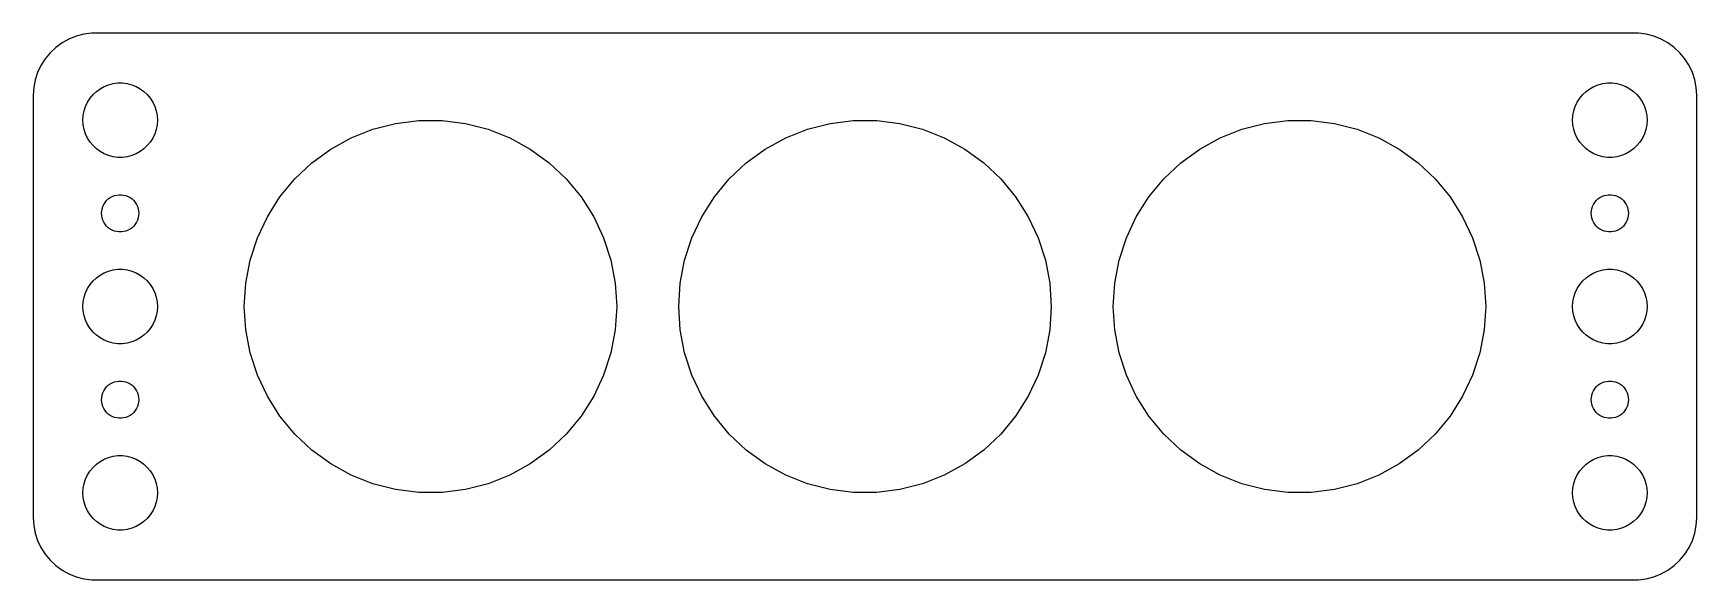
# Model space of a CAD drawing. Header units: metres. Extents: x -67 to 67, y 32 to 76.
import ezdxf

# ---------------------------------------------------------------- set-up
doc = ezdxf.new("R2010")
doc.units = ezdxf.units.M

msp = doc.modelspace()

# ---------------------------------------------------------------- linework, layer by layer
for p, q in [((-64.6791, 75.2216), (-65.1871, 74.8526)), ((-64.1289, 75.5241), (-64.6791, 75.2216)), ((-63.5451, 75.7553), (-64.1289, 75.5241)), ((-62.9369, 75.9114), (-63.5451, 75.7553)), ((-62.3139, 75.9901), (-62.9369, 75.9114)), ((62.3139, 75.9901), (-62.3139, 75.9901)), ((62.9369, 75.9114), (62.3139, 75.9901)), ((63.5451, 75.7553), (62.9369, 75.9114)), ((64.1289, 75.5241), (63.5451, 75.7553)), ((64.6791, 75.2216), (64.1289, 75.5241)), ((65.1871, 74.8526), (64.6791, 75.2216)), ((-66.0451, 73.9389), (-66.3815, 73.4088)), ((-65.6448, 74.4227), (-66.0451, 73.9389)), ((-65.1871, 74.8526), (-65.6448, 74.4227)), ((65.6448, 74.4227), (65.1871, 74.8526)), ((66.0451, 73.9389), (65.6448, 74.4227)), ((66.3815, 73.4088), (66.0451, 73.9389)), ((-66.6489, 72.8406), (-66.8429, 72.2434)), ((-66.3815, 73.4088), (-66.6489, 72.8406)), ((66.6489, 72.8406), (66.3815, 73.4088)), ((66.8429, 72.2434), (66.6489, 72.8406)), ((-66.9606, 71.6267), (-67, 71)), ((-66.8429, 72.2434), (-66.9606, 71.6267)), ((-62.427, 70.7634), (-62.1869, 71.0536)), ((-62.1869, 71.0536), (-61.9123, 71.3115)), ((-61.9123, 71.3115), (-61.6075, 71.533)), ((-61.6075, 71.533), (-61.2773, 71.7145)), ((-61.2773, 71.7145), (-60.927, 71.8532)), ((-60.927, 71.8532), (-60.5621, 71.9469)), ((-60.5621, 71.9469), (-60.1884, 71.9941)), ((-60.1884, 71.9941), (-59.8116, 71.9941)), ((-59.8116, 71.9941), (-59.4379, 71.9469)), ((-59.4379, 71.9469), (-59.0729, 71.8532)), ((-59.0729, 71.8532), (-58.7227, 71.7145)), ((-58.7227, 71.7145), (-58.3925, 71.533)), ((-58.3925, 71.533), (-58.0877, 71.3115)), ((-58.0877, 71.3115), (-57.8131, 71.0536)), ((-57.8131, 71.0536), (-57.5729, 70.7634)), ((57.5729, 70.7634), (57.8131, 71.0536)), ((57.8131, 71.0536), (58.0877, 71.3115)), ((58.0877, 71.3115), (58.3925, 71.533)), ((58.3925, 71.533), (58.7227, 71.7145)), ((58.7227, 71.7145), (59.0729, 71.8532)), ((59.0729, 71.8532), (59.4379, 71.9469)), ((59.4379, 71.9469), (59.8116, 71.9941)), ((59.8116, 71.9941), (60.1884, 71.9941)), ((60.1884, 71.9941), (60.5621, 71.9469)), ((60.5621, 71.9469), (60.927, 71.8532)), ((60.927, 71.8532), (61.2773, 71.7145)), ((61.2773, 71.7145), (61.6075, 71.533)), ((61.6075, 71.533), (61.9123, 71.3115)), ((61.9123, 71.3115), (62.1869, 71.0536)), ((62.1869, 71.0536), (62.427, 70.7634)), ((66.9606, 71.6267), (66.8429, 72.2434)), ((67, 71), (66.9606, 71.6267)), ((-67, 71), (-67, 37)), ((-62.9763, 69.376), (-62.9057, 69.7461)), ((-62.9057, 69.7461), (-62.7893, 70.1044)), ((-62.7893, 70.1044), (-62.6289, 70.4453)), ((-62.6289, 70.4453), (-62.427, 70.7634)), ((-57.5729, 70.7634), (-57.3711, 70.4453)), ((-57.3711, 70.4453), (-57.2107, 70.1044)), ((-57.2107, 70.1044), (-57.0942, 69.7461)), ((-57.0942, 69.7461), (-57.0237, 69.376)), ((57.0237, 69.376), (57.0942, 69.7461)), ((57.0942, 69.7461), (57.2107, 70.1044)), ((57.2107, 70.1044), (57.3711, 70.4453)), ((57.3711, 70.4453), (57.5729, 70.7634)), ((62.427, 70.7634), (62.6289, 70.4453)), ((62.6289, 70.4453), (62.7893, 70.1044)), ((62.7893, 70.1044), (62.9057, 69.7461)), ((62.9057, 69.7461), (62.9763, 69.376)), ((67, 37), (67, 71)), ((-63, 69), (-62.9763, 69.376)), ((-62.9763, 68.624), (-63, 69)), ((-62.9057, 68.2539), (-62.9763, 68.624)), ((-57.0237, 68.624), (-57.0942, 68.2539)), ((-57.0237, 69.376), (-57, 69)), ((-57, 69), (-57.0237, 68.624)), ((-39.6353, 68.2658), (-37.8107, 68.7343)), ((-37.8107, 68.7343), (-35.9418, 68.9704)), ((-35.9418, 68.9704), (-34.0581, 68.9704)), ((-34.0581, 68.9704), (-32.1893, 68.7343)), ((-32.1893, 68.7343), (-30.3647, 68.2658)), ((-4.6353, 68.2658), (-2.8107, 68.7343)), ((-2.8107, 68.7343), (-0.9418, 68.9704)), ((-0.9418, 68.9704), (0.9418, 68.9704)), ((0.9418, 68.9704), (2.8107, 68.7343)), ((2.8107, 68.7343), (4.6353, 68.2658)), ((30.3647, 68.2658), (32.1893, 68.7343)), ((32.1893, 68.7343), (34.0581, 68.9704)), ((34.0581, 68.9704), (35.9418, 68.9704)), ((35.9418, 68.9704), (37.8107, 68.7343)), ((37.8107, 68.7343), (39.6353, 68.2658)), ((57, 69), (57.0237, 69.376)), ((57.0237, 68.624), (57, 69)), ((57.0942, 68.2539), (57.0237, 68.624)), ((62.9763, 68.624), (62.9057, 68.2539)), ((62.9763, 69.376), (63, 69)), ((63, 69), (62.9763, 68.624)), ((-62.7893, 67.8956), (-62.9057, 68.2539)), ((-62.6289, 67.5547), (-62.7893, 67.8956)), ((-62.427, 67.2366), (-62.6289, 67.5547)), ((-62.1869, 66.9464), (-62.427, 67.2366)), ((-57.5729, 67.2366), (-57.8131, 66.9464)), ((-57.3711, 67.5547), (-57.5729, 67.2366)), ((-57.2107, 67.8956), (-57.3711, 67.5547)), ((-57.0942, 68.2539), (-57.2107, 67.8956)), ((-43.0374, 66.6649), (-41.3867, 67.5724)), ((-41.3867, 67.5724), (-39.6353, 68.2658)), ((-30.3647, 68.2658), (-28.6133, 67.5724)), ((-28.6133, 67.5724), (-26.9626, 66.6649)), ((-8.0374, 66.6649), (-6.3867, 67.5724)), ((-6.3867, 67.5724), (-4.6353, 68.2658)), ((4.6353, 68.2658), (6.3867, 67.5724)), ((6.3867, 67.5724), (8.0374, 66.6649)), ((26.9626, 66.6649), (28.6133, 67.5724)), ((28.6133, 67.5724), (30.3647, 68.2658)), ((39.6353, 68.2658), (41.3867, 67.5724)), ((41.3867, 67.5724), (43.0374, 66.6649)), ((57.2107, 67.8956), (57.0942, 68.2539)), ((57.3711, 67.5547), (57.2107, 67.8956)), ((57.5729, 67.2366), (57.3711, 67.5547)), ((57.8131, 66.9464), (57.5729, 67.2366)), ((62.427, 67.2366), (62.1869, 66.9464)), ((62.6289, 67.5547), (62.427, 67.2366)), ((62.7893, 67.8956), (62.6289, 67.5547)), ((62.9057, 68.2539), (62.7893, 67.8956)), ((-61.9123, 66.6884), (-62.1869, 66.9464)), ((-61.6075, 66.467), (-61.9123, 66.6884)), ((-61.2773, 66.2855), (-61.6075, 66.467)), ((-60.927, 66.1468), (-61.2773, 66.2855)), ((-60.5621, 66.0531), (-60.927, 66.1468)), ((-60.1884, 66.0059), (-60.5621, 66.0531)), ((-59.8116, 66.0059), (-60.1884, 66.0059)), ((-59.4379, 66.0531), (-59.8116, 66.0059)), ((-59.0729, 66.1468), (-59.4379, 66.0531)), ((-58.7227, 66.2855), (-59.0729, 66.1468)), ((-58.3925, 66.467), (-58.7227, 66.2855)), ((-58.0877, 66.6884), (-58.3925, 66.467)), ((-57.8131, 66.9464), (-58.0877, 66.6884)), ((-44.5614, 65.5577), (-43.0374, 66.6649)), ((-26.9626, 66.6649), (-25.4386, 65.5577)), ((-9.5614, 65.5577), (-8.0374, 66.6649)), ((8.0374, 66.6649), (9.5614, 65.5577)), ((25.4386, 65.5577), (26.9626, 66.6649)), ((43.0374, 66.6649), (44.5614, 65.5577)), ((58.0877, 66.6884), (57.8131, 66.9464)), ((58.3925, 66.467), (58.0877, 66.6884)), ((58.7227, 66.2855), (58.3925, 66.467)), ((59.0729, 66.1468), (58.7227, 66.2855)), ((59.4379, 66.0531), (59.0729, 66.1468)), ((59.8116, 66.0059), (59.4379, 66.0531)), ((60.1884, 66.0059), (59.8116, 66.0059)), ((60.5621, 66.0531), (60.1884, 66.0059)), ((60.927, 66.1468), (60.5621, 66.0531)), ((61.2773, 66.2855), (60.927, 66.1468)), ((61.6075, 66.467), (61.2773, 66.2855)), ((61.9123, 66.6884), (61.6075, 66.467)), ((62.1869, 66.9464), (61.9123, 66.6884)), ((-45.9345, 64.2682), (-44.5614, 65.5577)), ((-25.4386, 65.5577), (-24.0655, 64.2682)), ((-10.9345, 64.2682), (-9.5614, 65.5577)), ((9.5614, 65.5577), (10.9345, 64.2682)), ((24.0655, 64.2682), (25.4386, 65.5577)), ((44.5614, 65.5577), (45.9345, 64.2682)), ((-60.2811, 62.9734), (-60.0942, 62.997)), ((-60.0942, 62.997), (-59.9058, 62.997)), ((-59.9058, 62.997), (-59.7189, 62.9734)), ((-47.1353, 62.8168), (-45.9345, 64.2682)), ((-24.0655, 64.2682), (-22.8647, 62.8168)), ((-12.1353, 62.8168), (-10.9345, 64.2682)), ((10.9345, 64.2682), (12.1353, 62.8168)), ((22.8647, 62.8168), (24.0655, 64.2682)), ((45.9345, 64.2682), (47.1353, 62.8168)), ((59.7189, 62.9734), (59.9058, 62.997)), ((59.9058, 62.997), (60.0942, 62.997)), ((60.0942, 62.997), (60.2811, 62.9734)), ((-61.5, 61.5), (-61.4882, 61.688)), ((-61.4882, 61.688), (-61.4529, 61.873)), ((-61.4529, 61.873), (-61.3947, 62.0522)), ((-61.3947, 62.0522), (-61.3145, 62.2226)), ((-61.3145, 62.2226), (-61.2135, 62.3817)), ((-61.2135, 62.3817), (-61.0934, 62.5268)), ((-61.0934, 62.5268), (-60.9561, 62.6558)), ((-60.9561, 62.6558), (-60.8037, 62.7665)), ((-60.8037, 62.7665), (-60.6387, 62.8572)), ((-60.6387, 62.8572), (-60.4635, 62.9266)), ((-60.4635, 62.9266), (-60.2811, 62.9734)), ((-59.7189, 62.9734), (-59.5365, 62.9266)), ((-59.5365, 62.9266), (-59.3613, 62.8572)), ((-59.3613, 62.8572), (-59.1963, 62.7665)), ((-59.1963, 62.7665), (-59.0439, 62.6558)), ((-59.0439, 62.6558), (-58.9065, 62.5268)), ((-58.9065, 62.5268), (-58.7865, 62.3817)), ((-58.7865, 62.3817), (-58.6855, 62.2226)), ((-58.6855, 62.2226), (-58.6053, 62.0522)), ((-58.6053, 62.0522), (-58.5471, 61.873)), ((-58.5471, 61.873), (-58.5118, 61.688)), ((-58.5118, 61.688), (-58.5, 61.5)), ((-48.1446, 61.2263), (-47.1353, 62.8168)), ((-22.8647, 62.8168), (-21.8554, 61.2263)), ((-13.1446, 61.2263), (-12.1353, 62.8168)), ((12.1353, 62.8168), (13.1446, 61.2263)), ((21.8554, 61.2263), (22.8647, 62.8168)), ((47.1353, 62.8168), (48.1446, 61.2263)), ((58.5, 61.5), (58.5118, 61.688)), ((58.5118, 61.688), (58.5471, 61.873)), ((58.5471, 61.873), (58.6053, 62.0522)), ((58.6053, 62.0522), (58.6855, 62.2226)), ((58.6855, 62.2226), (58.7865, 62.3817)), ((58.7865, 62.3817), (58.9065, 62.5268)), ((58.9065, 62.5268), (59.0439, 62.6558)), ((59.0439, 62.6558), (59.1963, 62.7665)), ((59.1963, 62.7665), (59.3613, 62.8572)), ((59.3613, 62.8572), (59.5365, 62.9266)), ((59.5365, 62.9266), (59.7189, 62.9734)), ((60.2811, 62.9734), (60.4635, 62.9266)), ((60.4635, 62.9266), (60.6387, 62.8572)), ((60.6387, 62.8572), (60.8037, 62.7665)), ((60.8037, 62.7665), (60.9561, 62.6558)), ((60.9561, 62.6558), (61.0934, 62.5268)), ((61.0934, 62.5268), (61.2135, 62.3817)), ((61.2135, 62.3817), (61.3145, 62.2226)), ((61.3145, 62.2226), (61.3947, 62.0522)), ((61.3947, 62.0522), (61.4529, 61.873)), ((61.4529, 61.873), (61.4882, 61.688)), ((61.4882, 61.688), (61.5, 61.5)), ((-61.4882, 61.312), (-61.5, 61.5)), ((-61.4529, 61.127), (-61.4882, 61.312)), ((-61.3947, 60.9478), (-61.4529, 61.127)), ((-61.3145, 60.7774), (-61.3947, 60.9478)), ((-61.2135, 60.6183), (-61.3145, 60.7774)), ((-61.0934, 60.4732), (-61.2135, 60.6183)), ((-60.9561, 60.3442), (-61.0934, 60.4732)), ((-60.8037, 60.2335), (-60.9561, 60.3442)), ((-59.0439, 60.3442), (-59.1963, 60.2335)), ((-58.9065, 60.4732), (-59.0439, 60.3442)), ((-58.7865, 60.6183), (-58.9065, 60.4732)), ((-58.6855, 60.7774), (-58.7865, 60.6183)), ((-58.6053, 60.9478), (-58.6855, 60.7774)), ((-58.5471, 61.127), (-58.6053, 60.9478)), ((-58.5118, 61.312), (-58.5471, 61.127)), ((-58.5, 61.5), (-58.5118, 61.312)), ((-48.9466, 59.5219), (-48.1446, 61.2263)), ((-21.8554, 61.2263), (-21.0533, 59.5219)), ((-13.9466, 59.5219), (-13.1446, 61.2263)), ((13.1446, 61.2263), (13.9466, 59.5219)), ((21.0533, 59.5219), (21.8554, 61.2263)), ((48.1446, 61.2263), (48.9466, 59.5219)), ((58.5118, 61.312), (58.5, 61.5)), ((58.5471, 61.127), (58.5118, 61.312)), ((58.6053, 60.9478), (58.5471, 61.127)), ((58.6855, 60.7774), (58.6053, 60.9478)), ((58.7865, 60.6183), (58.6855, 60.7774)), ((58.9065, 60.4732), (58.7865, 60.6183)), ((59.0439, 60.3442), (58.9065, 60.4732)), ((59.1963, 60.2335), (59.0439, 60.3442)), ((60.9561, 60.3442), (60.8037, 60.2335)), ((61.0934, 60.4732), (60.9561, 60.3442)), ((61.2135, 60.6183), (61.0934, 60.4732)), ((61.3145, 60.7774), (61.2135, 60.6183)), ((61.3947, 60.9478), (61.3145, 60.7774)), ((61.4529, 61.127), (61.3947, 60.9478)), ((61.4882, 61.312), (61.4529, 61.127)), ((61.5, 61.5), (61.4882, 61.312)), ((-60.6387, 60.1427), (-60.8037, 60.2335)), ((-60.4635, 60.0734), (-60.6387, 60.1427)), ((-60.2811, 60.0266), (-60.4635, 60.0734)), ((-60.0942, 60.0029), (-60.2811, 60.0266)), ((-59.9058, 60.0029), (-60.0942, 60.0029)), ((-59.7189, 60.0266), (-59.9058, 60.0029)), ((-59.5365, 60.0734), (-59.7189, 60.0266)), ((-59.3613, 60.1427), (-59.5365, 60.0734)), ((-59.1963, 60.2335), (-59.3613, 60.1427)), ((-49.5287, 57.7303), (-48.9466, 59.5219)), ((-21.0533, 59.5219), (-20.4713, 57.7303)), ((-14.5287, 57.7303), (-13.9466, 59.5219)), ((13.9466, 59.5219), (14.5287, 57.7303)), ((20.4713, 57.7303), (21.0533, 59.5219)), ((48.9466, 59.5219), (49.5287, 57.7303)), ((59.3613, 60.1427), (59.1963, 60.2335)), ((59.5365, 60.0734), (59.3613, 60.1427)), ((59.7189, 60.0266), (59.5365, 60.0734)), ((59.9058, 60.0029), (59.7189, 60.0266)), ((60.0942, 60.0029), (59.9058, 60.0029)), ((60.2811, 60.0266), (60.0942, 60.0029)), ((60.4635, 60.0734), (60.2811, 60.0266)), ((60.6387, 60.1427), (60.4635, 60.0734)), ((60.8037, 60.2335), (60.6387, 60.1427)), ((-49.8817, 55.88), (-49.5287, 57.7303)), ((-20.4713, 57.7303), (-20.1183, 55.88)), ((-14.8817, 55.88), (-14.5287, 57.7303)), ((14.5287, 57.7303), (14.8817, 55.88)), ((20.1183, 55.88), (20.4713, 57.7303)), ((49.5287, 57.7303), (49.8817, 55.88)), ((-62.1869, 56.0536), (-61.9123, 56.3115)), ((-61.9123, 56.3115), (-61.6075, 56.533)), ((-61.6075, 56.533), (-61.2773, 56.7145)), ((-61.2773, 56.7145), (-60.927, 56.8532)), ((-60.927, 56.8532), (-60.5621, 56.9469)), ((-60.5621, 56.9469), (-60.1884, 56.9941)), ((-60.1884, 56.9941), (-59.8116, 56.9941)), ((-59.8116, 56.9941), (-59.4379, 56.9469)), ((-59.4379, 56.9469), (-59.0729, 56.8532)), ((-59.0729, 56.8532), (-58.7227, 56.7145)), ((-58.7227, 56.7145), (-58.3925, 56.533)), ((-58.3925, 56.533), (-58.0877, 56.3115)), ((-58.0877, 56.3115), (-57.8131, 56.0536)), ((57.8131, 56.0536), (58.0877, 56.3115)), ((58.0877, 56.3115), (58.3925, 56.533)), ((58.3925, 56.533), (58.7227, 56.7145)), ((58.7227, 56.7145), (59.0729, 56.8532)), ((59.0729, 56.8532), (59.4379, 56.9469)), ((59.4379, 56.9469), (59.8116, 56.9941)), ((59.8116, 56.9941), (60.1884, 56.9941)), ((60.1884, 56.9941), (60.5621, 56.9469)), ((60.5621, 56.9469), (60.927, 56.8532)), ((60.927, 56.8532), (61.2773, 56.7145)), ((61.2773, 56.7145), (61.6075, 56.533)), ((61.6075, 56.533), (61.9123, 56.3115)), ((61.9123, 56.3115), (62.1869, 56.0536)), ((-62.9057, 54.7461), (-62.7893, 55.1044)), ((-62.7893, 55.1044), (-62.6289, 55.4453)), ((-62.6289, 55.4453), (-62.427, 55.7634)), ((-62.427, 55.7634), (-62.1869, 56.0536)), ((-57.8131, 56.0536), (-57.5729, 55.7634)), ((-57.5729, 55.7634), (-57.3711, 55.4453)), ((-57.3711, 55.4453), (-57.2107, 55.1044)), ((-57.2107, 55.1044), (-57.0942, 54.7461)), ((-50, 54), (-49.8817, 55.88)), ((-20.1183, 55.88), (-20, 54)), ((-15, 54), (-14.8817, 55.88)), ((14.8817, 55.88), (15, 54)), ((20, 54), (20.1183, 55.88)), ((49.8817, 55.88), (50, 54)), ((57.0942, 54.7461), (57.2107, 55.1044)), ((57.2107, 55.1044), (57.3711, 55.4453)), ((57.3711, 55.4453), (57.5729, 55.7634)), ((57.5729, 55.7634), (57.8131, 56.0536)), ((62.1869, 56.0536), (62.427, 55.7634)), ((62.427, 55.7634), (62.6289, 55.4453)), ((62.6289, 55.4453), (62.7893, 55.1044)), ((62.7893, 55.1044), (62.9057, 54.7461)), ((-63, 54), (-62.9763, 54.376)), ((-62.9763, 53.624), (-63, 54)), ((-62.9763, 54.376), (-62.9057, 54.7461)), ((-62.9057, 53.2539), (-62.9763, 53.624)), ((-57.0942, 54.7461), (-57.0237, 54.376)), ((-57.0237, 53.624), (-57.0942, 53.2539)), ((-57.0237, 54.376), (-57, 54)), ((-57, 54), (-57.0237, 53.624)), ((-49.8817, 52.12), (-50, 54)), ((-20, 54), (-20.1183, 52.12)), ((-14.8817, 52.12), (-15, 54)), ((15, 54), (14.8817, 52.12)), ((20.1183, 52.12), (20, 54)), ((50, 54), (49.8817, 52.12)), ((57, 54), (57.0237, 54.376)), ((57.0237, 53.624), (57, 54)), ((57.0237, 54.376), (57.0942, 54.7461)), ((57.0942, 53.2539), (57.0237, 53.624)), ((62.9057, 54.7461), (62.9763, 54.376)), ((62.9763, 53.624), (62.9057, 53.2539)), ((62.9763, 54.376), (63, 54)), ((63, 54), (62.9763, 53.624)), ((-62.7893, 52.8956), (-62.9057, 53.2539)), ((-62.6289, 52.5547), (-62.7893, 52.8956)), ((-62.427, 52.2366), (-62.6289, 52.5547)), ((-57.3711, 52.5547), (-57.5729, 52.2366)), ((-57.2107, 52.8956), (-57.3711, 52.5547)), ((-57.0942, 53.2539), (-57.2107, 52.8956)), ((57.2107, 52.8956), (57.0942, 53.2539)), ((57.3711, 52.5547), (57.2107, 52.8956)), ((57.5729, 52.2366), (57.3711, 52.5547)), ((62.6289, 52.5547), (62.427, 52.2366)), ((62.7893, 52.8956), (62.6289, 52.5547)), ((62.9057, 53.2539), (62.7893, 52.8956)), ((-62.1869, 51.9464), (-62.427, 52.2366)), ((-61.9123, 51.6885), (-62.1869, 51.9464)), ((-61.6075, 51.467), (-61.9123, 51.6885)), ((-61.2773, 51.2855), (-61.6075, 51.467)), ((-60.927, 51.1468), (-61.2773, 51.2855)), ((-60.5621, 51.0531), (-60.927, 51.1468)), ((-60.1884, 51.0059), (-60.5621, 51.0531)), ((-59.8116, 51.0059), (-60.1884, 51.0059)), ((-59.4379, 51.0531), (-59.8116, 51.0059)), ((-59.0729, 51.1468), (-59.4379, 51.0531)), ((-58.7227, 51.2855), (-59.0729, 51.1468)), ((-58.3925, 51.467), (-58.7227, 51.2855)), ((-58.0877, 51.6885), (-58.3925, 51.467)), ((-57.8131, 51.9464), (-58.0877, 51.6885)), ((-57.5729, 52.2366), (-57.8131, 51.9464)), ((-49.5287, 50.2697), (-49.8817, 52.12)), ((-20.1183, 52.12), (-20.4713, 50.2697)), ((-14.5287, 50.2697), (-14.8817, 52.12)), ((14.8817, 52.12), (14.5287, 50.2697)), ((20.4713, 50.2697), (20.1183, 52.12)), ((49.8817, 52.12), (49.5287, 50.2697)), ((57.8131, 51.9464), (57.5729, 52.2366)), ((58.0877, 51.6885), (57.8131, 51.9464)), ((58.3925, 51.467), (58.0877, 51.6885)), ((58.7227, 51.2855), (58.3925, 51.467)), ((59.0729, 51.1468), (58.7227, 51.2855)), ((59.4379, 51.0531), (59.0729, 51.1468)), ((59.8116, 51.0059), (59.4379, 51.0531)), ((60.1884, 51.0059), (59.8116, 51.0059)), ((60.5621, 51.0531), (60.1884, 51.0059)), ((60.927, 51.1468), (60.5621, 51.0531)), ((61.2773, 51.2855), (60.927, 51.1468)), ((61.6075, 51.467), (61.2773, 51.2855)), ((61.9123, 51.6885), (61.6075, 51.467)), ((62.1869, 51.9464), (61.9123, 51.6885)), ((62.427, 52.2366), (62.1869, 51.9464)), ((-48.9466, 48.4781), (-49.5287, 50.2697)), ((-20.4713, 50.2697), (-21.0533, 48.4781)), ((-13.9466, 48.4781), (-14.5287, 50.2697)), ((14.5287, 50.2697), (13.9466, 48.4781)), ((21.0533, 48.4781), (20.4713, 50.2697)), ((49.5287, 50.2697), (48.9466, 48.4781)), ((-48.1446, 46.7737), (-48.9466, 48.4781)), ((-21.0533, 48.4781), (-21.8554, 46.7737)), ((-13.1446, 46.7737), (-13.9466, 48.4781)), ((13.9466, 48.4781), (13.1446, 46.7737)), ((21.8554, 46.7737), (21.0533, 48.4781)), ((48.9466, 48.4781), (48.1446, 46.7737)), ((-61.4529, 46.873), (-61.3947, 47.0522)), ((-61.3947, 47.0522), (-61.3145, 47.2226)), ((-61.3145, 47.2226), (-61.2135, 47.3817)), ((-61.2135, 47.3817), (-61.0934, 47.5268)), ((-61.0934, 47.5268), (-60.9561, 47.6558)), ((-60.9561, 47.6558), (-60.8037, 47.7665)), ((-60.8037, 47.7665), (-60.6387, 47.8573)), ((-60.6387, 47.8573), (-60.4635, 47.9266)), ((-60.4635, 47.9266), (-60.2811, 47.9734)), ((-60.2811, 47.9734), (-60.0942, 47.9971)), ((-60.0942, 47.9971), (-59.9058, 47.9971)), ((-59.9058, 47.9971), (-59.7189, 47.9734)), ((-59.7189, 47.9734), (-59.5365, 47.9266)), ((-59.5365, 47.9266), (-59.3613, 47.8573)), ((-59.3613, 47.8573), (-59.1963, 47.7665)), ((-59.1963, 47.7665), (-59.0439, 47.6558)), ((-59.0439, 47.6558), (-58.9065, 47.5268)), ((-58.9065, 47.5268), (-58.7865, 47.3817)), ((-58.7865, 47.3817), (-58.6855, 47.2226)), ((-58.6855, 47.2226), (-58.6053, 47.0522)), ((-58.6053, 47.0522), (-58.5471, 46.873)), ((58.5471, 46.873), (58.6053, 47.0522)), ((58.6053, 47.0522), (58.6855, 47.2226)), ((58.6855, 47.2226), (58.7865, 47.3817)), ((58.7865, 47.3817), (58.9065, 47.5268)), ((58.9065, 47.5268), (59.0439, 47.6558)), ((59.0439, 47.6558), (59.1963, 47.7665)), ((59.1963, 47.7665), (59.3613, 47.8573)), ((59.3613, 47.8573), (59.5365, 47.9266)), ((59.5365, 47.9266), (59.7189, 47.9734)), ((59.7189, 47.9734), (59.9058, 47.9971)), ((59.9058, 47.9971), (60.0942, 47.9971)), ((60.0942, 47.9971), (60.2811, 47.9734)), ((60.2811, 47.9734), (60.4635, 47.9266)), ((60.4635, 47.9266), (60.6387, 47.8573)), ((60.6387, 47.8573), (60.8037, 47.7665)), ((60.8037, 47.7665), (60.9561, 47.6558)), ((60.9561, 47.6558), (61.0934, 47.5268)), ((61.0934, 47.5268), (61.2135, 47.3817)), ((61.2135, 47.3817), (61.3145, 47.2226)), ((61.3145, 47.2226), (61.3947, 47.0522)), ((61.3947, 47.0522), (61.4529, 46.873)), ((-61.5, 46.5), (-61.4882, 46.688)), ((-61.4882, 46.312), (-61.5, 46.5)), ((-61.4882, 46.688), (-61.4529, 46.873)), ((-61.4529, 46.127), (-61.4882, 46.312)), ((-61.3947, 45.9478), (-61.4529, 46.127)), ((-61.3145, 45.7774), (-61.3947, 45.9478)), ((-61.2135, 45.6183), (-61.3145, 45.7774)), ((-61.0934, 45.4732), (-61.2135, 45.6183)), ((-58.7865, 45.6183), (-58.9065, 45.4732)), ((-58.6855, 45.7774), (-58.7865, 45.6183)), ((-58.6053, 45.9478), (-58.6855, 45.7774)), ((-58.5471, 46.127), (-58.6053, 45.9478)), ((-58.5471, 46.873), (-58.5118, 46.688)), ((-58.5118, 46.312), (-58.5471, 46.127)), ((-58.5118, 46.688), (-58.5, 46.5)), ((-58.5, 46.5), (-58.5118, 46.312)), ((-47.1353, 45.1832), (-48.1446, 46.7737)), ((-21.8554, 46.7737), (-22.8647, 45.1832)), ((-12.1353, 45.1832), (-13.1446, 46.7737)), ((13.1446, 46.7737), (12.1353, 45.1832)), ((22.8647, 45.1832), (21.8554, 46.7737)), ((48.1446, 46.7737), (47.1353, 45.1832)), ((58.5, 46.5), (58.5118, 46.688)), ((58.5118, 46.312), (58.5, 46.5)), ((58.5118, 46.688), (58.5471, 46.873)), ((58.5471, 46.127), (58.5118, 46.312)), ((58.6053, 45.9478), (58.5471, 46.127)), ((58.6855, 45.7774), (58.6053, 45.9478)), ((58.7865, 45.6183), (58.6855, 45.7774)), ((58.9065, 45.4732), (58.7865, 45.6183)), ((61.2135, 45.6183), (61.0934, 45.4732)), ((61.3145, 45.7774), (61.2135, 45.6183)), ((61.3947, 45.9478), (61.3145, 45.7774)), ((61.4529, 46.127), (61.3947, 45.9478)), ((61.4529, 46.873), (61.4882, 46.688)), ((61.4882, 46.312), (61.4529, 46.127)), ((61.4882, 46.688), (61.5, 46.5)), ((61.5, 46.5), (61.4882, 46.312)), ((-60.9561, 45.3442), (-61.0934, 45.4732)), ((-60.8037, 45.2335), (-60.9561, 45.3442)), ((-60.6387, 45.1428), (-60.8037, 45.2335)), ((-60.4635, 45.0734), (-60.6387, 45.1428)), ((-60.2811, 45.0266), (-60.4635, 45.0734)), ((-60.0942, 45.003), (-60.2811, 45.0266)), ((-59.9058, 45.003), (-60.0942, 45.003)), ((-59.7189, 45.0266), (-59.9058, 45.003)), ((-59.5365, 45.0734), (-59.7189, 45.0266)), ((-59.3613, 45.1428), (-59.5365, 45.0734)), ((-59.1963, 45.2335), (-59.3613, 45.1428)), ((-59.0439, 45.3442), (-59.1963, 45.2335)), ((-58.9065, 45.4732), (-59.0439, 45.3442)), ((-45.9345, 43.7318), (-47.1353, 45.1832)), ((-22.8647, 45.1832), (-24.0655, 43.7318)), ((-10.9345, 43.7318), (-12.1353, 45.1832)), ((12.1353, 45.1832), (10.9345, 43.7318)), ((24.0655, 43.7318), (22.8647, 45.1832)), ((47.1353, 45.1832), (45.9345, 43.7318)), ((59.0439, 45.3442), (58.9065, 45.4732)), ((59.1963, 45.2335), (59.0439, 45.3442)), ((59.3613, 45.1428), (59.1963, 45.2335)), ((59.5365, 45.0734), (59.3613, 45.1428)), ((59.7189, 45.0266), (59.5365, 45.0734)), ((59.9058, 45.003), (59.7189, 45.0266)), ((60.0942, 45.003), (59.9058, 45.003)), ((60.2811, 45.0266), (60.0942, 45.003)), ((60.4635, 45.0734), (60.2811, 45.0266)), ((60.6387, 45.1428), (60.4635, 45.0734)), ((60.8037, 45.2335), (60.6387, 45.1428)), ((60.9561, 45.3442), (60.8037, 45.2335)), ((61.0934, 45.4732), (60.9561, 45.3442)), ((-44.5614, 42.4423), (-45.9345, 43.7318)), ((-24.0655, 43.7318), (-25.4386, 42.4423)), ((-9.5614, 42.4423), (-10.9345, 43.7318)), ((10.9345, 43.7318), (9.5614, 42.4423)), ((25.4386, 42.4423), (24.0655, 43.7318)), ((45.9345, 43.7318), (44.5614, 42.4423)), ((-61.6075, 41.533), (-61.2773, 41.7145)), ((-61.2773, 41.7145), (-60.927, 41.8532)), ((-60.927, 41.8532), (-60.5621, 41.9469)), ((-60.5621, 41.9469), (-60.1884, 41.9941)), ((-60.1884, 41.9941), (-59.8116, 41.9941)), ((-59.8116, 41.9941), (-59.4379, 41.9469)), ((-59.4379, 41.9469), (-59.0729, 41.8532)), ((-59.0729, 41.8532), (-58.7227, 41.7145)), ((-58.7227, 41.7145), (-58.3925, 41.533)), ((-43.0374, 41.3351), (-44.5614, 42.4423)), ((-25.4386, 42.4423), (-26.9626, 41.3351)), ((-8.0374, 41.3351), (-9.5614, 42.4423)), ((9.5614, 42.4423), (8.0374, 41.3351)), ((26.9626, 41.3351), (25.4386, 42.4423)), ((44.5614, 42.4423), (43.0374, 41.3351)), ((58.3925, 41.533), (58.7227, 41.7145)), ((58.7227, 41.7145), (59.0729, 41.8532)), ((59.0729, 41.8532), (59.4379, 41.9469)), ((59.4379, 41.9469), (59.8116, 41.9941)), ((59.8116, 41.9941), (60.1884, 41.9941)), ((60.1884, 41.9941), (60.5621, 41.9469)), ((60.5621, 41.9469), (60.927, 41.8532)), ((60.927, 41.8532), (61.2773, 41.7145)), ((61.2773, 41.7145), (61.6075, 41.533)), ((-62.7893, 40.1044), (-62.6289, 40.4453)), ((-62.6289, 40.4453), (-62.427, 40.7634)), ((-62.427, 40.7634), (-62.1869, 41.0536)), ((-62.1869, 41.0536), (-61.9123, 41.3116)), ((-61.9123, 41.3116), (-61.6075, 41.533)), ((-58.3925, 41.533), (-58.0877, 41.3116)), ((-58.0877, 41.3116), (-57.8131, 41.0536)), ((-57.8131, 41.0536), (-57.5729, 40.7634)), ((-57.5729, 40.7634), (-57.3711, 40.4453)), ((-57.3711, 40.4453), (-57.2107, 40.1044)), ((-41.3867, 40.4276), (-43.0374, 41.3351)), ((-39.6353, 39.7342), (-41.3867, 40.4276)), ((-28.6133, 40.4276), (-30.3647, 39.7342)), ((-26.9626, 41.3351), (-28.6133, 40.4276)), ((-6.3867, 40.4276), (-8.0374, 41.3351)), ((-4.6353, 39.7342), (-6.3867, 40.4276)), ((6.3867, 40.4276), (4.6353, 39.7342)), ((8.0374, 41.3351), (6.3867, 40.4276)), ((28.6133, 40.4276), (26.9626, 41.3351)), ((30.3647, 39.7342), (28.6133, 40.4276)), ((41.3867, 40.4276), (39.6353, 39.7342)), ((43.0374, 41.3351), (41.3867, 40.4276)), ((57.2107, 40.1044), (57.3711, 40.4453)), ((57.3711, 40.4453), (57.5729, 40.7634)), ((57.5729, 40.7634), (57.8131, 41.0536)), ((57.8131, 41.0536), (58.0877, 41.3116)), ((58.0877, 41.3116), (58.3925, 41.533)), ((61.6075, 41.533), (61.9123, 41.3116)), ((61.9123, 41.3116), (62.1869, 41.0536)), ((62.1869, 41.0536), (62.427, 40.7634)), ((62.427, 40.7634), (62.6289, 40.4453)), ((62.6289, 40.4453), (62.7893, 40.1044)), ((-63, 39), (-62.9763, 39.376)), ((-62.9763, 38.624), (-63, 39)), ((-62.9763, 39.376), (-62.9057, 39.7461)), ((-62.9057, 39.7461), (-62.7893, 40.1044)), ((-57.2107, 40.1044), (-57.0942, 39.7461)), ((-57.0942, 39.7461), (-57.0237, 39.376)), ((-57.0237, 39.376), (-57, 39)), ((-57, 39), (-57.0237, 38.624)), ((-37.8107, 39.2657), (-39.6353, 39.7342)), ((-35.9418, 39.0296), (-37.8107, 39.2657)), ((-34.0581, 39.0296), (-35.9418, 39.0296)), ((-32.1893, 39.2657), (-34.0581, 39.0296)), ((-30.3647, 39.7342), (-32.1893, 39.2657)), ((-2.8107, 39.2657), (-4.6353, 39.7342)), ((-0.9418, 39.0296), (-2.8107, 39.2657)), ((0.9418, 39.0296), (-0.9418, 39.0296)), ((2.8107, 39.2657), (0.9418, 39.0296)), ((4.6353, 39.7342), (2.8107, 39.2657)), ((32.1893, 39.2657), (30.3647, 39.7342)), ((34.0581, 39.0296), (32.1893, 39.2657)), ((35.9418, 39.0296), (34.0581, 39.0296)), ((37.8107, 39.2657), (35.9418, 39.0296)), ((39.6353, 39.7342), (37.8107, 39.2657)), ((57, 39), (57.0237, 39.376)), ((57.0237, 38.624), (57, 39)), ((57.0237, 39.376), (57.0942, 39.7461)), ((57.0942, 39.7461), (57.2107, 40.1044)), ((62.7893, 40.1044), (62.9057, 39.7461)), ((62.9057, 39.7461), (62.9763, 39.376)), ((62.9763, 39.376), (63, 39)), ((63, 39), (62.9763, 38.624)), ((-62.9057, 38.2539), (-62.9763, 38.624)), ((-62.7893, 37.8956), (-62.9057, 38.2539)), ((-62.6289, 37.5547), (-62.7893, 37.8956)), ((-62.427, 37.2366), (-62.6289, 37.5547)), ((-57.3711, 37.5547), (-57.5729, 37.2366)), ((-57.2107, 37.8956), (-57.3711, 37.5547)), ((-57.0942, 38.2539), (-57.2107, 37.8956)), ((-57.0237, 38.624), (-57.0942, 38.2539)), ((57.0942, 38.2539), (57.0237, 38.624)), ((57.2107, 37.8956), (57.0942, 38.2539)), ((57.3711, 37.5547), (57.2107, 37.8956)), ((57.5729, 37.2366), (57.3711, 37.5547)), ((62.6289, 37.5547), (62.427, 37.2366)), ((62.7893, 37.8956), (62.6289, 37.5547)), ((62.9057, 38.2539), (62.7893, 37.8956)), ((62.9763, 38.624), (62.9057, 38.2539)), ((-67, 37), (-66.9606, 36.3733)), ((-66.9606, 36.3733), (-66.8429, 35.7566)), ((-62.1869, 36.9464), (-62.427, 37.2366)), ((-61.9123, 36.6885), (-62.1869, 36.9464)), ((-61.6075, 36.467), (-61.9123, 36.6885)), ((-61.2773, 36.2855), (-61.6075, 36.467)), ((-60.927, 36.1468), (-61.2773, 36.2855)), ((-58.7227, 36.2855), (-59.0729, 36.1468)), ((-58.3925, 36.467), (-58.7227, 36.2855)), ((-58.0877, 36.6885), (-58.3925, 36.467)), ((-57.8131, 36.9464), (-58.0877, 36.6885)), ((-57.5729, 37.2366), (-57.8131, 36.9464)), ((57.8131, 36.9464), (57.5729, 37.2366)), ((58.0877, 36.6885), (57.8131, 36.9464)), ((58.3925, 36.467), (58.0877, 36.6885)), ((58.7227, 36.2855), (58.3925, 36.467)), ((59.0729, 36.1468), (58.7227, 36.2855)), ((61.2773, 36.2855), (60.927, 36.1468)), ((61.6075, 36.467), (61.2773, 36.2855)), ((61.9123, 36.6885), (61.6075, 36.467)), ((62.1869, 36.9464), (61.9123, 36.6885)), ((62.427, 37.2366), (62.1869, 36.9464)), ((66.8429, 35.7566), (66.9606, 36.3733)), ((66.9606, 36.3733), (67, 37)), ((-66.8429, 35.7566), (-66.6489, 35.1594)), ((-66.6489, 35.1594), (-66.3815, 34.5912)), ((-60.5621, 36.0531), (-60.927, 36.1468)), ((-60.1884, 36.0059), (-60.5621, 36.0531)), ((-59.8116, 36.0059), (-60.1884, 36.0059)), ((-59.4379, 36.0531), (-59.8116, 36.0059)), ((-59.0729, 36.1468), (-59.4379, 36.0531)), ((59.4379, 36.0531), (59.0729, 36.1468)), ((59.8116, 36.0059), (59.4379, 36.0531)), ((60.1884, 36.0059), (59.8116, 36.0059)), ((60.5621, 36.0531), (60.1884, 36.0059)), ((60.927, 36.1468), (60.5621, 36.0531)), ((66.3815, 34.5912), (66.6489, 35.1594)), ((66.6489, 35.1594), (66.8429, 35.7566)), ((-66.3815, 34.5912), (-66.0451, 34.0611)), ((-66.0451, 34.0611), (-65.6448, 33.5773)), ((-65.6448, 33.5773), (-65.1871, 33.1474)), ((65.1871, 33.1474), (65.6448, 33.5773)), ((65.6448, 33.5773), (66.0451, 34.0611)), ((66.0451, 34.0611), (66.3815, 34.5912)), ((-65.1871, 33.1474), (-64.6791, 32.7784)), ((-64.6791, 32.7784), (-64.1289, 32.4759)), ((-64.1289, 32.4759), (-63.5451, 32.2447)), ((-63.5451, 32.2447), (-62.9369, 32.0886)), ((62.9369, 32.0886), (63.5451, 32.2447)), ((63.5451, 32.2447), (64.1289, 32.4759)), ((64.1289, 32.4759), (64.6791, 32.7784)), ((64.6791, 32.7784), (65.1871, 33.1474)), ((-62.9369, 32.0886), (-62.3139, 32.0099)), ((-62.3139, 32.0099), (62.3139, 32.0099)), ((62.3139, 32.0099), (62.9369, 32.0886))]:
    msp.add_line(p, q)

doc.saveas('drawing.dxf')
